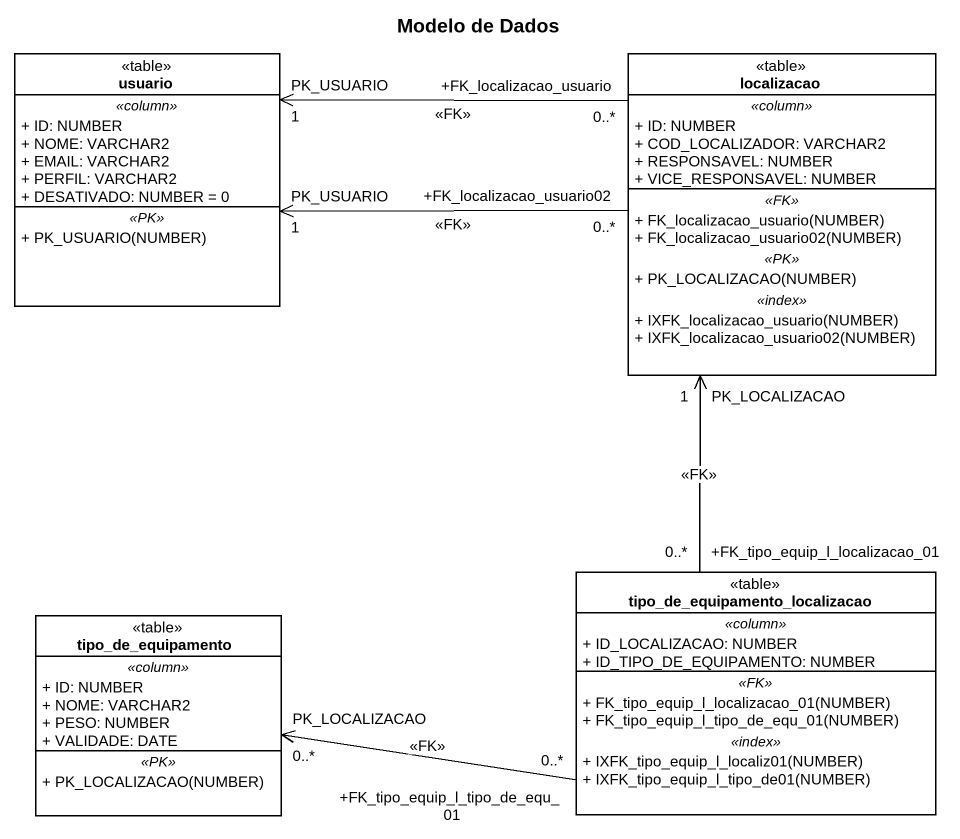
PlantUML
@startuml
title Modelo de Dados
hide circle
hide empty members
skinparam classAttributeIconSize 0
class usuario <<table>> {
  .. <<column>> ..
  + ID: NUMBER
  + NOME: VARCHAR2
  + EMAIL: VARCHAR2
  + PERFIL: VARCHAR2
  + DESATIVADO: NUMBER = 0
  .. <<PK>> ..
  + PK_USUARIO(NUMBER)
}
class localizacao <<table>> {
  .. <<column>> ..
  + ID: NUMBER
  + COD_LOCALIZADOR: VARCHAR2
  + RESPONSAVEL: NUMBER
  + VICE_RESPONSAVEL: NUMBER
  .. <<FK>> ..
  + FK_localizacao_usuario(NUMBER)
  + FK_localizacao_usuario02(NUMBER)
  .. <<PK>> ..
  + PK_LOCALIZACAO(NUMBER)
  .. <<index>> ..
  + IXFK_localizacao_usuario(NUMBER)
  + IXFK_localizacao_usuario02(NUMBER)
}
class "tipo_de_equipamento_localizacao" as tipo_de_equipamento <<table>> {
  .. <<column>> ..
  + ID_LOCALIZACAO: NUMBER
  + ID_TIPO_DE_EQUIPAMENTO: NUMBER
  .. <<FK>> ..
  + FK_tipo_equip_l_localizacao_01(NUMBER)
  + FK_tipo_equip_l_tipo_de_equ_01(NUMBER)
  .. <<index>> ..
  + IXFK_tipo_equip_l_localiz01(NUMBER)
  + IXFK_tipo_equip_l_tipo_de01(NUMBER)
}
class "tipo_de_equipamento" as tipo_de_equipamento_2 <<table>> {
  .. <<column>> ..
  + ID: NUMBER
  + NOME: VARCHAR2
  + PESO: NUMBER
  + VALIDADE: DATE
  .. <<PK>> ..
  + PK_LOCALIZACAO(NUMBER)
}
localizacao "+FK_localizacao_usuario\n0..*" -left-> "PK_USUARIO\n1" usuario : <<FK>>
localizacao "+FK_localizacao_usuario02\n0..*" -left-> "PK_USUARIO\n1" usuario : <<FK>>
tipo_de_equipamento "+FK_tipo_equip_l_localizacao_01\n0..*" -up-> "PK_LOCALIZACAO\n1" localizacao : <<FK>>
tipo_de_equipamento "+FK_tipo_equip_l_tipo_de_equ_01\n0..*" -left-> "PK_LOCALIZACAO\n0..*" tipo_de_equipamento_2 : <<FK>>
@enduml
